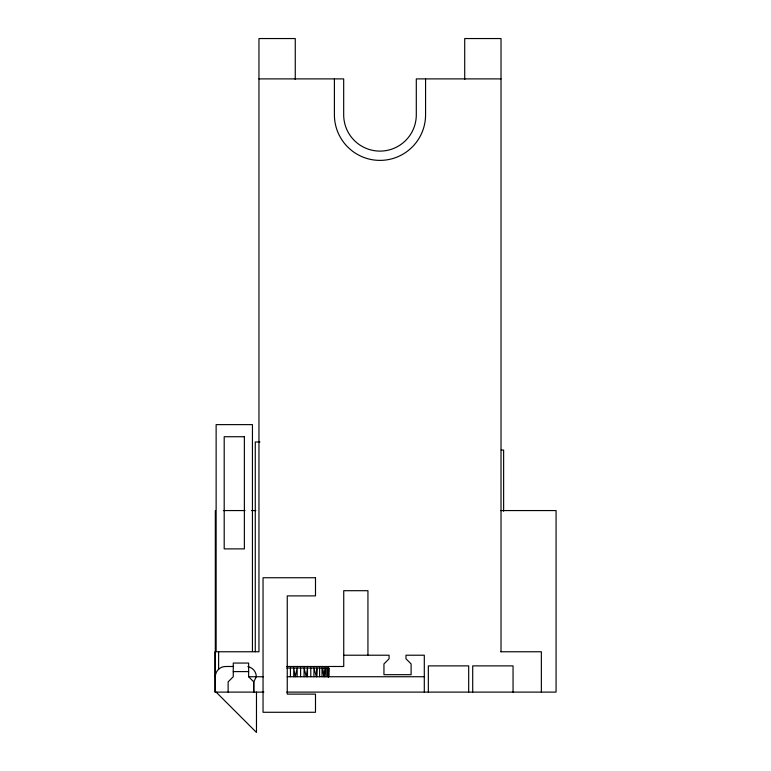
<?xml version="1.0" encoding="UTF-8"?>
<svg xmlns="http://www.w3.org/2000/svg" width="771" height="771" viewBox="0 0 771 771"><rect width="100%" height="100%" fill="white"/><g stroke="black" fill="none" stroke-linecap="round" stroke-linejoin="round"><path stroke-width="1.16" d="M322.008 676.736L322.008 668.023L324.099 676.736L325.834 668.023L325.834 676.736M258.96 78.893L343.683 78.893L343.683 114.802A36.304 36.304 0 0 0 379.987 151.106A36.304 36.304 0 0 0 416.301 114.802L416.301 78.893L501.015 78.893M259.952 441.976L255.268 441.976L255.268 651.765M501.246 450.052L503.627 450.052L503.627 511.25M223.397 510.566L245.033 510.566M251.442 510.566L255.856 510.566M500.687 510.566L556.074 510.566L556.074 692.107L286.716 692.107M500.88 651.765L541.358 651.765L541.358 692.107M343.741 655.215L389.076 655.215L389.076 658.8L383.948 663.927L383.948 674.683L411.107 674.683L411.107 663.927L405.98 658.8L405.98 655.215L424.301 655.215L424.301 692.107M233.546 666.491L225.575 666.491A10.245 10.245 0 0 0 215.321 676.736M286.783 666.491L343.741 666.491L343.741 590.702L367.94 590.702L367.94 655.215M286.793 668.023L328.774 668.023L328.774 676.736M233.256 671.608L248.628 671.608M228.129 692.107L228.129 681.863L233.256 676.736L233.256 663.06L248.628 663.06L248.628 676.736L263.509 676.736M287.284 676.736L424.301 676.736M263.855 692.107L214.926 692.107L214.926 651.765L258.96 651.765L258.96 38.55L295.264 38.55L295.264 79.5M248.628 676.736L253.755 681.863L253.755 692.107L253.755 681.863L256.309 676.736A10.245 10.245 0 0 0 247.848 666.645M216.131 692.107L256.473 732.45L256.473 692.107M328.06 673.468L328.273 676.736L328.668 668.023L328.668 676.736M513.052 692.107L513.052 665.884L472.71 665.884L472.71 692.107M501.015 651.765L501.015 38.55L464.711 38.55L464.711 79.5M468.681 692.107L468.681 665.884L428.339 665.884L428.339 692.107M425.573 78.893L425.573 114.802A45.585 45.585 0 0 1 379.987 160.387A45.585 45.585 0 0 1 334.402 114.802L334.402 78.893M328.456 676.736L328.456 668.023L328.138 676.736M327.193 668.023L327.193 676.736M324.099 668.023L324.099 676.736M319.599 668.023L319.599 676.736M316.891 676.736L316.891 668.023L316.37 676.736L313.942 668.023L313.942 676.736M310.79 668.023L310.79 676.736M307.484 676.736L307.484 668.023L306.232 676.736L304.073 668.023L304.073 676.736M300.613 668.023L300.613 676.736M297.153 676.736L297.153 668.023L295.245 676.736L293.741 668.023L293.741 676.736M290.436 668.023L290.436 676.736M252.445 651.505L252.445 424.628L216.131 424.628L216.131 651.322M218.617 651.765L218.617 669.565M215.321 510.566L215.321 692.107M244.368 436.733L224.197 436.733L224.197 548.885L244.368 548.885L244.368 436.733M315.493 577.739L263.046 577.739L263.046 712.279L315.493 712.279L315.493 694.122L287.255 694.122L287.255 595.887L315.493 595.887L315.493 577.739"/></g></svg>
